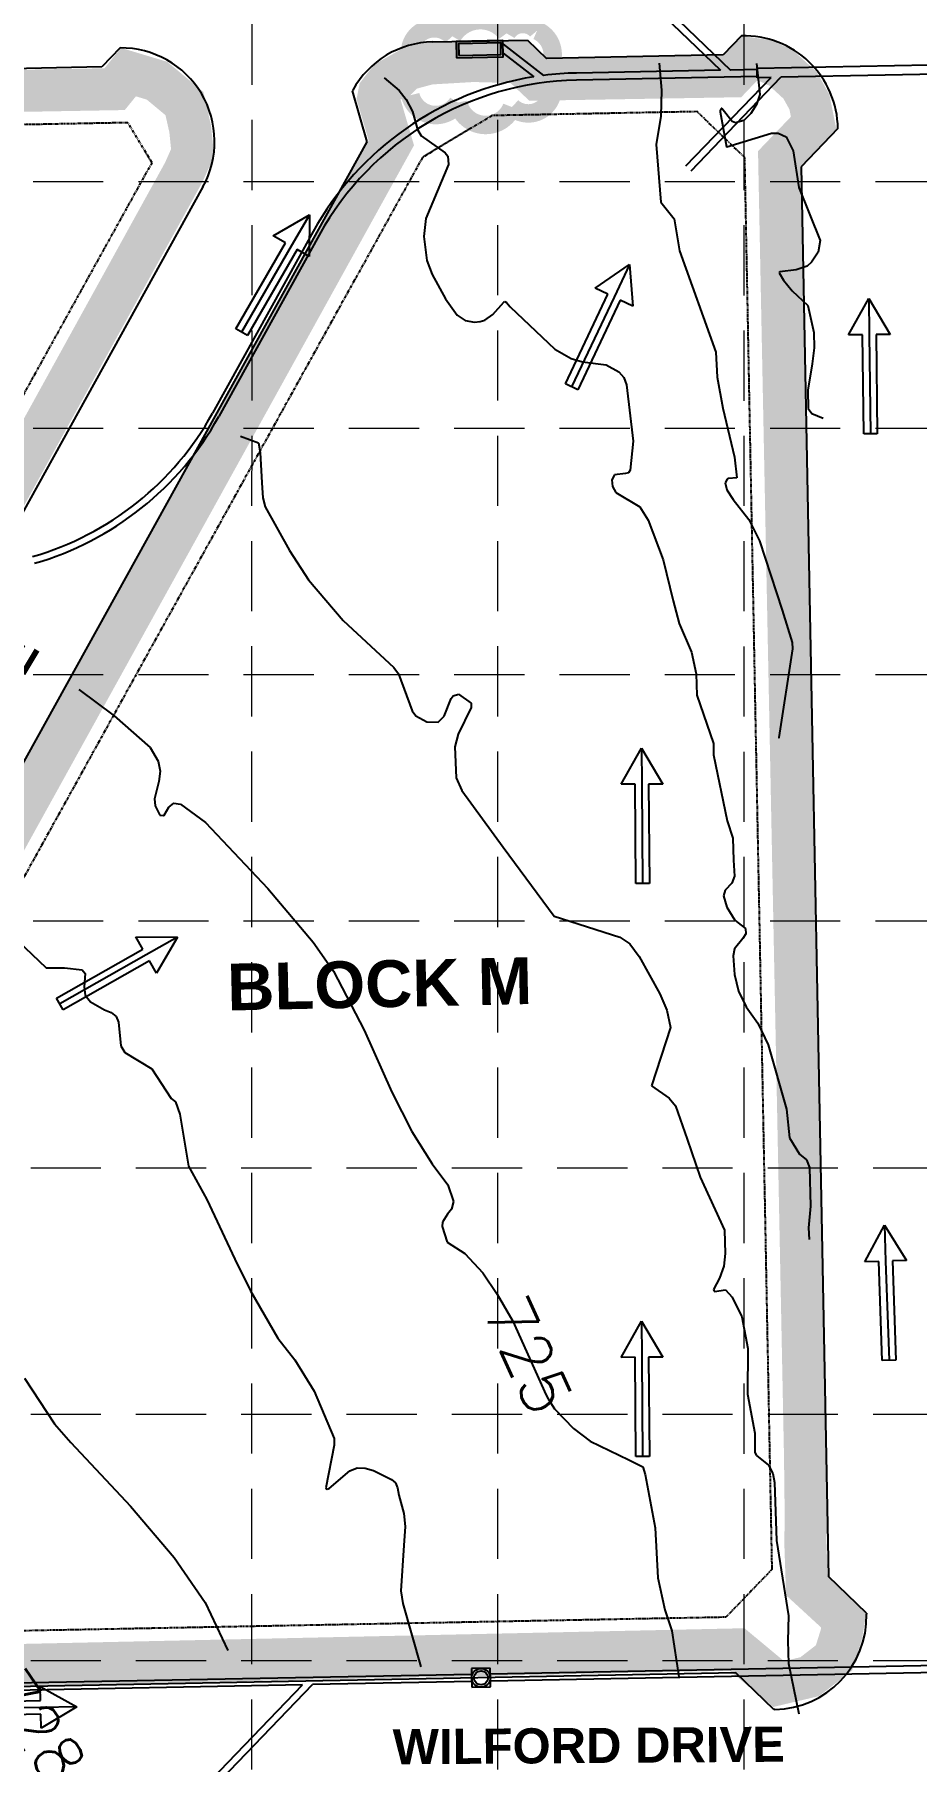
# Model space of a CAD drawing. Header units: inches. Extents: x 2520351 to 2523325, y 7106287 to 7111535.
# Drawn here: x 2521258.4 to 2521446.8, y 7106847.3 to 7107216.3 of the extents above; entities that cross this region are included whole.
import ezdxf
from ezdxf.enums import TextEntityAlignment as Align

# ---------------------------------------------------------------- set-up
doc = ezdxf.new("R2010")
doc.units = ezdxf.units.IN
doc.header["$MEASUREMENT"] = 0
for name, pattern in [('DASHED', [0.75, 0.5, -0.25]), ('HIDDEN', [0.375, 0.25, -0.125]), ('XSITE-SC2$0$PHANTOM2', [1.25, 0.625, -0.125, 0.125, -0.125, 0.125, -0.125])]:
    doc.linetypes.add(name, pattern=pattern)
for name, color, linetype in [('1 EROSION BLANKET', 84, 'Continuous'), ('CONTOURS', 35, 'Continuous'), ('GRID', 254, 'DASHED'), ('LEGEND', 7, 'Continuous'), ('STORM', 5, 'Continuous'), ('TITLE-TXT', 7, 'Continuous'), ('XDAM-sc2$0$ARROWSHADE', 9, 'Continuous'), ('XPAV-sc2$0$P-FOC', 11, 'Continuous'), ('XSITE-SC2$0$1-BLOCK-NUMBER', 251, 'Continuous'), ('XSITE-SC2$0$P-ROW-01', 3, 'XSITE-SC2$0$PHANTOM2')]:
    doc.layers.add(name, color=color, linetype=linetype)
doc.styles.get("Standard").update_dxf_attribs({"font": 'ARIALBD.TTF'})
doc.styles.add('STREET', font='ARIALBD.TTF', dxfattribs={"height": 15})
doc.styles.add('XTOPO-SC1-sec$0$L100', font='simplex', dxfattribs={"height": 10})

msp = doc.modelspace()

# ---------------------------------------------------------------- linework, layer by layer
for p, q in [((2521309.39, 7107173.33), (2521317.11, 7107177.77)), ((2521317.11, 7107177.77), (2521317.09, 7107168.87)), ((2521311.99, 7107171.83), (2521309.39, 7107173.33)), ((2521301.35, 7107153.47), (2521311.99, 7107171.83)), ((2521314.5, 7107170.37), (2521303.86, 7107152.02)), ((2521317.09, 7107168.87), (2521314.5, 7107170.37)), ((2521378.18, 7107162.12), (2521385.51, 7107167.18)), ((2521385.51, 7107167.18), (2521386.23, 7107158.31)), ((2521371.82, 7107141.66), (2521380.9, 7107160.83)), ((2521383.52, 7107159.59), (2521374.44, 7107140.42)), ((2521380.9, 7107160.83), (2521378.18, 7107162.12)), ((2521386.23, 7107158.31), (2521383.52, 7107159.59)), ((2521432.31, 7107152.16), (2521436.68, 7107159.92)), ((2521436.68, 7107159.92), (2521441.21, 7107152.26)), ((2521303.86, 7107152.02), (2521301.35, 7107153.47)), ((2521435.31, 7107152.19), (2521432.31, 7107152.16)), ((2521435.55, 7107130.98), (2521435.31, 7107152.19)), ((2521441.21, 7107152.26), (2521438.21, 7107152.23)), ((2521438.21, 7107152.23), (2521438.44, 7107131.01)), ((2521374.44, 7107140.42), (2521371.82, 7107141.66)), ((2521438.44, 7107131.01), (2521435.55, 7107130.98)), ((2521383.7, 7107056.12), (2521388.1, 7107063.86)), ((2521388.1, 7107063.86), (2521392.6, 7107056.18)), ((2521386.7, 7107056.14), (2521383.7, 7107056.12)), ((2521386.85, 7107034.93), (2521386.7, 7107056.14)), ((2521392.6, 7107056.18), (2521389.6, 7107056.16)), ((2521389.6, 7107056.16), (2521389.75, 7107034.95)), ((2521389.75, 7107034.95), (2521386.85, 7107034.93)), ((2521281.49, 7107020.91), (2521280.01, 7107023.52)), ((2521280.01, 7107023.52), (2521288.92, 7107023.45)), ((2521288.92, 7107023.45), (2521284.4, 7107015.78)), ((2521263.04, 7107010.45), (2521281.49, 7107020.91)), ((2521282.92, 7107018.39), (2521264.47, 7107007.93)), ((2521284.4, 7107015.78), (2521282.92, 7107018.39)), ((2521264.47, 7107007.93), (2521263.04, 7107010.45)), ((2521435.79, 7106954.09), (2521439.97, 7106961.95)), ((2521439.97, 7106961.95), (2521444.68, 7106954.4)), ((2521438.79, 7106954.19), (2521435.79, 7106954.09)), ((2521439.53, 7106932.99), (2521438.79, 7106954.19)), ((2521444.68, 7106954.4), (2521441.68, 7106954.29)), ((2521441.68, 7106954.29), (2521442.43, 7106933.09)), ((2521383.7, 7106933.66), (2521388.1, 7106941.4)), ((2521388.1, 7106941.4), (2521392.6, 7106933.73)), ((2521386.7, 7106933.69), (2521383.7, 7106933.66)), ((2521386.85, 7106912.47), (2521386.7, 7106933.69)), ((2521392.6, 7106933.73), (2521389.6, 7106933.71)), ((2521389.6, 7106933.71), (2521389.75, 7106912.49)), ((2521442.43, 7106933.09), (2521439.53, 7106932.99)), ((2521389.75, 7106912.49), (2521386.85, 7106912.47)), ((2521259.65, 7106860.32), (2521259.59, 7106863.32)), ((2521259.59, 7106863.32), (2521267.38, 7106859.01)), ((2521238.44, 7106859.94), (2521259.65, 7106860.32)), ((2521259.7, 7106857.42), (2521238.49, 7106857.04)), ((2521259.75, 7106854.42), (2521259.7, 7106857.42)), ((2521267.38, 7106859.01), (2521259.75, 7106854.42))]:
    msp.add_line(p, q)
at = {"layer": '1 EROSION BLANKET', "const_width": 9}
msp.add_lwpolyline([(2521172.26, 7106866.13), (2521408.5, 7106871.26), (2521417.38, 7106863.87), (2521424.03, 7106865.45), (2521429.21, 7106869.46), (2521430.8, 7106874.53), (2521431.32, 7106877.6), (2521423.4, 7106884.88), (2521423.08, 7106894.49), (2521423.19, 7106898.51), (2521423.03, 7106912.32), (2521417.51, 7107189.64), (2521424.87, 7107197.34), (2521423.97, 7107201.88), (2521421.99, 7107205.44), (2521417.95, 7107209.16), (2521414.58, 7107210.74), (2521411.09, 7107211.24), (2521407.43, 7107207.4), (2521365.87, 7107206.7), (2521361.92, 7107210.43), (2521352.08, 7107210.68), (2521342.68, 7107210.13), (2521338.49, 7107209), (2521333.96, 7107206.45), (2521332.05, 7107204), (2521331.81, 7107202.74), (2521334.61, 7107193.19), (2521162.98, 7106882.82)], dxfattribs=at)
msp.add_lwpolyline([(2521199.12, 7107203.31), (2521275.48, 7107204.65), (2521278.44, 7107208.29), (2521284.52, 7107206.47), (2521290.4, 7107201.58), (2521291.63, 7107196.16), (2521292.14, 7107191.1), (2521290.28, 7107186.93), (2521116.79, 7106872.27), (2521110.12, 7106862.04), (2521106.49, 7106859.16), (2521103.47, 7106857.8), (2521100.86, 7106857.3), (2521092.7, 7106864.64), (2521015.86, 7106863.21, -0.473455), (2520998.15, 7106876.45, -0.006828), (2521000.43, 7106888.98), (2521007.85, 7106905.78), (2521019.61, 7106927.85), (2521170.69, 7107191.22, -0.034561), (2521176.19, 7107199.46, -0.244189), (2521184.73, 7107203.43), (2521196.76, 7107203.35)], format="xyb", close=True, dxfattribs=at)
at = {"layer": 'CONTOURS'}
for p, q in [((2521391.86, 7107210.24, 722), (2521392.34, 7107204.43, 722)), ((2521333.06, 7107207.05, 723), (2521336.28, 7107204.4, 723)), ((2521412.68, 7107210.13, 721), (2521413.33, 7107203.5, 721)), ((2521336.28, 7107204.4, 723), (2521337.8, 7107202.47, 723)), ((2521392.34, 7107204.43, 722), (2521392.21, 7107198.88, 722)), ((2521413.33, 7107203.5, 721), (2521412.65, 7107201.38, 721)), ((2521337.8, 7107202.47, 723), (2521339.12, 7107199.9, 723)), ((2521339.12, 7107199.9, 723), (2521340.2, 7107196.01, 723)), ((2521405.08, 7107200.5, 721), (2521404.91, 7107200.08, 721)), ((2521404.91, 7107200.08, 721), (2521404.91, 7107199.82, 721)), ((2521404.91, 7107199.82, 721), (2521406.27, 7107192.35, 721)), ((2521405.15, 7107200.53, 721), (2521405.08, 7107200.5, 721)), ((2521405.23, 7107200.51, 721), (2521405.15, 7107200.53, 721)), ((2521407.47, 7107197.73, 721), (2521405.23, 7107200.51, 721)), ((2521411.43, 7107199.46, 721), (2521409.91, 7107197.97, 721)), ((2521412.65, 7107201.38, 721), (2521411.43, 7107199.46, 721)), ((2521340.2, 7107196.01, 723), (2521340.97, 7107194.66, 723)), ((2521392.21, 7107198.88, 722), (2521391.21, 7107192.85, 722)), ((2521408.19, 7107197.43, 721), (2521407.47, 7107197.73, 721)), ((2521409.91, 7107197.97, 721), (2521408.19, 7107197.43, 721)), ((2521340.97, 7107194.66, 723), (2521346.13, 7107191.03, 723)), ((2521391.21, 7107192.85, 722), (2521392.22, 7107180.54, 722)), ((2521406.27, 7107192.35, 721), (2521406.31, 7107192.33, 721)), ((2521406.31, 7107192.33, 721), (2521415.85, 7107195.24, 721)), ((2521415.85, 7107195.24, 721), (2521417.25, 7107195.26, 721)), ((2521417.25, 7107195.26, 721), (2521418.99, 7107194.44, 721)), ((2521418.99, 7107194.44, 721), (2521420.51, 7107191.46, 721)), ((2521346.83, 7107188.56, 723), (2521342.01, 7107177.02, 723)), ((2521346.13, 7107191.03, 723), (2521346.72, 7107190.32, 723)), ((2521346.72, 7107190.32, 723), (2521346.83, 7107188.56, 723)), ((2521420.51, 7107191.46, 721), (2521421.68, 7107183.61, 721)), ((2521421.68, 7107183.61, 721), (2521426.22, 7107172.31, 721)), ((2521342.01, 7107177.02, 723), (2521341.54, 7107173.2, 723)), ((2521392.22, 7107180.54, 722), (2521395.09, 7107176.91, 722)), ((2521395.09, 7107176.91, 722), (2521396.23, 7107170.09, 722)), ((2521341.54, 7107173.2, 723), (2521342.19, 7107168.03, 723)), ((2521396.23, 7107170.09, 722), (2521403.94, 7107148.48, 722)), ((2521425.84, 7107169.82, 721), (2521424.37, 7107167.65, 721)), ((2521426.22, 7107172.31, 721), (2521425.84, 7107169.82, 721)), ((2521342.19, 7107168.03, 723), (2521343.34, 7107165.05, 723)), ((2521421.11, 7107166.07, 721), (2521417.66, 7107165.63, 721)), ((2521423.46, 7107166.85, 721), (2521421.11, 7107166.07, 721)), ((2521424.37, 7107167.65, 721), (2521423.46, 7107166.85, 721)), ((2521343.34, 7107165.05, 723), (2521346.17, 7107159.83, 723)), ((2521417.66, 7107165.63, 721), (2521417.52, 7107165.41, 721)), ((2521417.52, 7107165.41, 721), (2521418.44, 7107163.81, 721)), ((2521418.44, 7107163.81, 721), (2521420.26, 7107161.56, 721)), ((2521346.17, 7107159.83, 723), (2521348.71, 7107156.37, 723)), ((2521356.3, 7107156.5, 723), (2521358.67, 7107159.11, 723)), ((2521358.67, 7107159.11, 723), (2521358.86, 7107159.29, 723)), ((2521358.86, 7107159.29, 723), (2521359.24, 7107159.06, 723)), ((2521359.24, 7107159.06, 723), (2521359.99, 7107158.17, 723)), ((2521420.26, 7107161.56, 721), (2521423.64, 7107158.45, 721)), ((2521348.71, 7107156.37, 723), (2521350.38, 7107155.22, 723)), ((2521350.38, 7107155.22, 723), (2521352.37, 7107154.84, 723)), ((2521352.37, 7107154.84, 723), (2521353.57, 7107154.99, 723)), ((2521353.57, 7107154.99, 723), (2521354.57, 7107155.29, 723)), ((2521354.57, 7107155.29, 723), (2521356.3, 7107156.5, 723)), ((2521359.99, 7107158.17, 723), (2521369.53, 7107149.09, 723)), ((2521423.64, 7107158.45, 721), (2521424.92, 7107152.67, 721)), ((2521424.92, 7107152.67, 721), (2521425, 7107149.41, 721)), ((2521369.53, 7107149.09, 723), (2521373.03, 7107147.08, 723)), ((2521403.94, 7107148.48, 722), (2521404.27, 7107143.1, 722)), ((2521425, 7107149.41, 721), (2521424.51, 7107145.93, 721)), ((2521373.03, 7107147.08, 723), (2521375.48, 7107146.36, 723)), ((2521375.48, 7107146.36, 723), (2521380.5, 7107145.77, 723)), ((2521380.5, 7107145.77, 723), (2521383.21, 7107144.28, 723)), ((2521383.21, 7107144.28, 723), (2521384.33, 7107143.06, 723)), ((2521424.51, 7107145.93, 721), (2521423.61, 7107140.3, 721)), ((2521384.33, 7107143.06, 723), (2521384.87, 7107141.49, 723)), ((2521384.87, 7107141.49, 723), (2521386.31, 7107129.42, 723)), ((2521404.27, 7107143.1, 722), (2521405.45, 7107136.51, 722)), ((2521423.61, 7107140.3, 721), (2521423.66, 7107136.41, 721)), ((2521405.45, 7107136.51, 722), (2521407.98, 7107125.99, 722)), ((2521423.66, 7107136.41, 721), (2521424.47, 7107135.33, 721)), ((2521424.47, 7107135.33, 721), (2521426.88, 7107134.32, 721)), ((2521302.36, 7107130.48, 724), (2521306.23, 7107129.08, 724)), ((2521306.23, 7107129.08, 724), (2521306.6, 7107127.02, 724)), ((2521386.31, 7107129.42, 723), (2521385.63, 7107123.27, 723)), ((2521306.6, 7107127.02, 724), (2521306.94, 7107120.55, 724)), ((2521407.98, 7107125.99, 722), (2521408.43, 7107121.62, 722)), ((2521382.3, 7107122.25, 723), (2521381.7, 7107121.19, 723)), ((2521384.63, 7107122.51, 723), (2521382.3, 7107122.25, 723)), ((2521385.28, 7107122.69, 723), (2521384.63, 7107122.51, 723)), ((2521385.63, 7107123.27, 723), (2521385.28, 7107122.69, 723)), ((2521408.43, 7107121.62, 722), (2521406.65, 7107121.48, 722)), ((2521306.94, 7107120.55, 724), (2521307.14, 7107117.36, 724)), ((2521381.7, 7107121.19, 723), (2521381.86, 7107119.76, 723)), ((2521381.86, 7107119.76, 723), (2521382.6, 7107118.46, 723)), ((2521382.6, 7107118.46, 723), (2521387.69, 7107115.38, 723)), ((2521406.38, 7107121.34, 722), (2521405.92, 7107120.52, 722)), ((2521405.92, 7107120.52, 722), (2521406.28, 7107119.04, 722)), ((2521406.28, 7107119.04, 722), (2521407.66, 7107116.97, 722)), ((2521406.65, 7107121.48, 722), (2521406.38, 7107121.34, 722)), ((2521307.14, 7107117.36, 724), (2521307.68, 7107115.42, 724)), ((2521307.68, 7107115.42, 724), (2521312.86, 7107106.08, 724)), ((2521387.69, 7107115.38, 723), (2521389.47, 7107112.59, 723)), ((2521407.66, 7107116.97, 722), (2521411.04, 7107112.69, 722)), ((2521389.47, 7107112.59, 723), (2521392.73, 7107104.07, 723)), ((2521411.04, 7107112.69, 722), (2521413.26, 7107108.12, 722)), ((2521413.26, 7107108.12, 722), (2521418.12, 7107093.3, 722)), ((2521312.86, 7107106.08, 724), (2521316.91, 7107099.79, 724)), ((2521392.73, 7107104.07, 723), (2521394.84, 7107095.33, 723)), ((2521316.91, 7107099.79, 724), (2521324.32, 7107091.13, 724)), ((2521394.84, 7107095.33, 723), (2521396.14, 7107090.45, 723)), ((2521418.12, 7107093.3, 722), (2521420.25, 7107086.42, 722)), ((2521324.32, 7107091.13, 724), (2521335.17, 7107081.08, 724)), ((2521396.14, 7107090.45, 723), (2521398.75, 7107084.37, 723)), ((2521420.35, 7107085.04, 722), (2521417.42, 7107066.1, 722)), ((2521420.25, 7107086.42, 722), (2521420.35, 7107085.04, 722)), ((2521335.17, 7107081.08, 724), (2521336.17, 7107079.7, 724)), ((2521398.75, 7107084.37, 723), (2521399.79, 7107079.73, 723)), ((2521336.17, 7107079.7, 724), (2521339.05, 7107071.79, 724)), ((2521399.79, 7107079.73, 723), (2521399.91, 7107075.17, 723)), ((2521267.84, 7107076.41, 725), (2521275.39, 7107070.75, 725)), ((2521345.87, 7107070.66, 724), (2521347.37, 7107074.45, 724)), ((2521347.37, 7107074.45, 724), (2521347.81, 7107075.03, 724)), ((2521347.81, 7107075.03, 724), (2521348.94, 7107075.39, 724)), ((2521348.94, 7107075.39, 724), (2521351.66, 7107073.48, 724)), ((2521399.91, 7107075.17, 723), (2521403.45, 7107064.83, 723)), ((2521275.39, 7107070.75, 725), (2521283.1, 7107063.97, 725)), ((2521339.05, 7107071.79, 724), (2521339.87, 7107070.78, 724)), ((2521339.87, 7107070.78, 724), (2521342.17, 7107069.46, 724)), ((2521344.61, 7107069.37, 724), (2521345.87, 7107070.66, 724)), ((2521351.7, 7107072.56, 724), (2521348.88, 7107066.81, 724)), ((2521351.66, 7107073.48, 724), (2521351.7, 7107072.56, 724)), ((2521342.17, 7107069.46, 724), (2521344.61, 7107069.37, 724)), ((2521348.88, 7107066.81, 724), (2521348.16, 7107064.11, 724)), ((2521283.1, 7107063.97, 725), (2521284.77, 7107061.09, 725)), ((2521348.16, 7107064.11, 724), (2521348.46, 7107057.49, 724)), ((2521403.45, 7107064.83, 723), (2521403.46, 7107062.42, 723)), ((2521417.42, 7107066.1, 722), (2521417.45, 7107066.05, 722)), ((2521417.45, 7107066.05, 722), (2521417.49, 7107066, 722)), ((2521284.77, 7107061.09, 725), (2521285.18, 7107058.92, 725)), ((2521285.18, 7107058.92, 725), (2521284.93, 7107056.72, 725)), ((2521403.46, 7107062.42, 723), (2521406.37, 7107048.33, 723)), ((2521284.93, 7107056.72, 725), (2521284.02, 7107052.99, 725)), ((2521348.46, 7107057.49, 724), (2521349.7, 7107054.78, 724)), ((2521284.02, 7107052.99, 725), (2521284.15, 7107051.53, 725)), ((2521284.15, 7107051.53, 725), (2521285.15, 7107049.55, 725)), ((2521287.04, 7107051.2, 725), (2521288.13, 7107052.11, 725)), ((2521288.13, 7107052.11, 725), (2521289.55, 7107051.9, 725)), ((2521289.55, 7107051.9, 725), (2521294.87, 7107047.93, 725)), ((2521349.7, 7107054.78, 724), (2521358.48, 7107042.67, 724)), ((2521285.15, 7107049.55, 725), (2521285.87, 7107049.47, 725)), ((2521285.87, 7107049.47, 725), (2521286.1, 7107049.56, 725)), ((2521286.1, 7107049.56, 725), (2521287.04, 7107051.2, 725)), ((2521294.87, 7107047.93, 725), (2521308.21, 7107033.89, 725)), ((2521406.37, 7107048.33, 723), (2521407.61, 7107044.58, 723)), ((2521407.61, 7107044.58, 723), (2521407.7, 7107039.88, 723)), ((2521358.48, 7107042.67, 724), (2521369.44, 7107027.94, 724)), ((2521407.7, 7107039.88, 723), (2521407.92, 7107036.52, 723)), ((2521308.21, 7107033.89, 725), (2521317.94, 7107022.36, 725)), ((2521405.95, 7107033.51, 723), (2521405.63, 7107032.28, 723)), ((2521407.36, 7107035.02, 723), (2521405.95, 7107033.51, 723)), ((2521407.92, 7107036.52, 723), (2521407.36, 7107035.02, 723)), ((2521405.63, 7107032.28, 723), (2521406.28, 7107029.88, 723)), ((2521406.28, 7107029.88, 723), (2521407.99, 7107027.09, 723)), ((2521369.44, 7107027.94, 724), (2521383.47, 7107023.46, 724)), ((2521407.99, 7107027.09, 723), (2521408.72, 7107026.54, 723)), ((2521408.72, 7107026.54, 723), (2521410.28, 7107025.34, 723)), ((2521251.75, 7107025.62, 726), (2521260.85, 7107016.91, 726)), ((2521317.94, 7107022.36, 725), (2521322.25, 7107016.22, 725)), ((2521383.47, 7107023.46, 724), (2521385.55, 7107022.04, 724)), ((2521385.55, 7107022.04, 724), (2521387.6, 7107019.31, 724)), ((2521409.76, 7107023.18, 723), (2521407.96, 7107020.99, 723)), ((2521410.36, 7107024.2, 723), (2521409.76, 7107023.18, 723)), ((2521410.28, 7107025.34, 723), (2521410.36, 7107024.2, 723)), ((2521387.6, 7107019.31, 724), (2521391.99, 7107011.32, 724)), ((2521407.96, 7107020.99, 723), (2521407.64, 7107019.49, 723)), ((2521407.64, 7107019.49, 723), (2521407.93, 7107015.47, 723)), ((2521260.85, 7107016.91, 726), (2521264.77, 7107016.87, 726)), ((2521264.77, 7107016.87, 726), (2521268.56, 7107016.48, 726)), ((2521268.56, 7107016.48, 726), (2521269.17, 7107015.72, 726)), ((2521269.17, 7107015.72, 726), (2521269.01, 7107012.82, 726)), ((2521322.25, 7107016.22, 725), (2521328.79, 7107003.57, 725)), ((2521407.93, 7107015.47, 723), (2521408.83, 7107011.94, 723)), ((2521269.01, 7107012.82, 726), (2521269.21, 7107011.04, 726)), ((2521269.21, 7107011.04, 726), (2521270.35, 7107009.66, 726)), ((2521391.99, 7107011.32, 724), (2521393.46, 7107007.85, 724)), ((2521408.83, 7107011.94, 723), (2521410.43, 7107008.55, 723)), ((2521270.35, 7107009.66, 726), (2521273.34, 7107007.95, 726)), ((2521273.34, 7107007.95, 726), (2521274.74, 7107007.37, 726)), ((2521274.74, 7107007.37, 726), (2521275.81, 7107006.53, 726)), ((2521393.46, 7107007.85, 724), (2521394.29, 7107004.17, 724)), ((2521410.43, 7107008.55, 723), (2521412.91, 7107005.07, 723)), ((2521275.81, 7107006.53, 726), (2521276.3, 7107005.26, 726)), ((2521276.3, 7107005.26, 726), (2521276.8, 7107000.25, 726)), ((2521328.79, 7107003.57, 725), (2521334.75, 7106990.33, 725)), ((2521394.29, 7107004.17, 724), (2521390.23, 7106991.7, 724)), ((2521412.91, 7107005.07, 723), (2521415.17, 7107000.48, 723)), ((2521276.8, 7107000.25, 726), (2521277.68, 7106998.8, 726)), ((2521415.17, 7107000.48, 723), (2521419.06, 7106986.67, 723)), ((2521277.68, 7106998.8, 726), (2521283.42, 7106995.29, 726)), ((2521283.42, 7106995.29, 726), (2521287.59, 7106989, 726)), ((2521287.59, 7106989, 726), (2521288.52, 7106988.27, 726)), ((2521334.75, 7106990.33, 725), (2521338.96, 7106981.9, 725)), ((2521390.23, 7106991.7, 724), (2521394.02, 7106989.05, 724)), ((2521394.02, 7106989.05, 724), (2521395.34, 7106987.45, 724)), ((2521288.52, 7106988.27, 726), (2521289.44, 7106985.62, 726)), ((2521289.44, 7106985.62, 726), (2521291.24, 7106974.54, 726)), ((2521395.34, 7106987.45, 724), (2521397.84, 7106980.28, 724)), ((2521419.06, 7106986.67, 723), (2521419.71, 7106980.58, 723)), ((2521338.96, 7106981.9, 725), (2521343.32, 7106975.04, 725)), ((2521397.84, 7106980.28, 724), (2521400.59, 7106972.2, 724)), ((2521419.71, 7106980.58, 723), (2521421.86, 7106977.09, 723)), ((2521291.24, 7106974.54, 726), (2521295.17, 7106967.37, 726)), ((2521343.32, 7106975.04, 725), (2521346.67, 7106970.53, 725)), ((2521421.86, 7106977.09, 723), (2521423.31, 7106975.87, 723)), ((2521423.31, 7106975.87, 723), (2521423.99, 7106974.21, 723)), ((2521423.99, 7106974.21, 723), (2521424.2, 7106966.01, 723)), ((2521346.67, 7106970.53, 725), (2521347.93, 7106966.98, 725)), ((2521400.59, 7106972.2, 724), (2521405.83, 7106960.85, 724)), ((2521295.17, 7106967.37, 726), (2521301.16, 7106954.66, 726)), ((2521347.93, 7106966.98, 725), (2521347.48, 7106965.33, 725)), ((2521346.63, 7106964.24, 725), (2521345.56, 7106962.54, 725)), ((2521347.48, 7106965.33, 725), (2521346.63, 7106964.24, 725)), ((2521424.2, 7106966.01, 723), (2521423.78, 7106961.37, 723)), ((2521345.56, 7106962.54, 725), (2521345.46, 7106961.65, 725)), ((2521345.46, 7106961.65, 725), (2521346.54, 7106958.26, 725)), ((2521405.83, 7106960.85, 724), (2521405.97, 7106955.87, 724)), ((2521423.78, 7106961.37, 723), (2521423.93, 7106958.85, 723)), ((2521346.54, 7106958.26, 725), (2521350.31, 7106955.85, 725)), ((2521350.31, 7106955.85, 725), (2521354.15, 7106951.72, 725)), ((2521405.97, 7106955.87, 724), (2521405.68, 7106953.17, 724)), ((2521301.16, 7106954.66, 726), (2521304.49, 7106947.88, 726)), ((2521405.68, 7106953.17, 724), (2521404.71, 7106950.63, 724)), ((2521354.15, 7106951.72, 725), (2521357.24, 7106947.2, 725)), ((2521404.71, 7106950.63, 724), (2521403.45, 7106948.17, 724)), ((2521403.45, 7106948.17, 724), (2521403.6, 7106947.83, 724)), ((2521304.49, 7106947.88, 726), (2521310.35, 7106937.8, 726)), ((2521357.24, 7106947.2, 725), (2521360.59, 7106941.39, 725)), ((2521403.6, 7106947.83, 724), (2521403.68, 7106947.78, 724)), ((2521403.68, 7106947.78, 724), (2521406, 7106948.12, 724)), ((2521406, 7106948.12, 724), (2521407.46, 7106946.57, 724)), ((2521407.46, 7106946.57, 724), (2521409.53, 7106942.36, 724)), ((2521360.59, 7106941.39, 725), (2521367.73, 7106925.58, 725)), ((2521409.53, 7106942.36, 724), (2521410.82, 7106935.55, 724)), ((2521310.35, 7106937.8, 726), (2521314.01, 7106933.11, 726)), ((2521410.82, 7106935.55, 724), (2521410.72, 7106925.83, 724)), ((2521314.01, 7106933.11, 726), (2521318.16, 7106926.45, 726)), ((2521256.25, 7106929.26, 727), (2521262.66, 7106919.47, 727)), ((2521318.16, 7106926.45, 726), (2521322.38, 7106916.37, 726)), ((2521367.73, 7106925.58, 725), (2521368.12, 7106924.83, 725)), ((2521368.12, 7106924.83, 725), (2521369.46, 7106922.66, 725)), ((2521369.46, 7106922.66, 725), (2521373.51, 7106918.44, 725)), ((2521410.72, 7106925.83, 724), (2521412.3, 7106917.48, 724)), ((2521262.66, 7106919.47, 727), (2521266.13, 7106915.48, 727)), ((2521266.13, 7106915.48, 727), (2521278.89, 7106901.85, 727)), ((2521322.38, 7106916.37, 726), (2521322.41, 7106914.93, 726)), ((2521373.51, 7106918.44, 725), (2521377.07, 7106915.79, 725)), ((2521377.07, 7106915.79, 725), (2521385.38, 7106911.8, 725)), ((2521412.3, 7106917.48, 724), (2521412.32, 7106913.32, 724)), ((2521322.41, 7106914.93, 726), (2521320.61, 7106905.77, 726)), ((2521385.38, 7106911.8, 725), (2521388.35, 7106910.27, 725)), ((2521412.32, 7106913.32, 724), (2521412.67, 7106912.67, 724)), ((2521412.67, 7106912.67, 724), (2521415.21, 7106910.62, 724)), ((2521321.35, 7106905.63, 726), (2521325.73, 7106909.45, 726)), ((2521325.73, 7106909.45, 726), (2521327.33, 7106910.04, 726)), ((2521327.33, 7106910.04, 726), (2521329.04, 7106909.99, 726)), ((2521329.04, 7106909.99, 726), (2521330.81, 7106909.5, 726)), ((2521330.81, 7106909.5, 726), (2521334.65, 7106907.59, 726)), ((2521334.65, 7106907.59, 726), (2521335.52, 7106906.84, 726)), ((2521388.35, 7106910.27, 725), (2521388.85, 7106908.64, 725)), ((2521388.85, 7106908.64, 725), (2521390.98, 7106897.25, 725)), ((2521415.21, 7106910.62, 724), (2521416.16, 7106908.87, 724)), ((2521416.16, 7106908.87, 724), (2521416.51, 7106906.91, 724)), ((2521320.61, 7106905.77, 726), (2521320.71, 7106905.57, 726)), ((2521320.71, 7106905.57, 726), (2521320.89, 7106905.51, 726)), ((2521320.89, 7106905.51, 726), (2521321.35, 7106905.63, 726)), ((2521335.52, 7106906.84, 726), (2521335.96, 7106905.77, 726)), ((2521335.96, 7106905.77, 726), (2521336.24, 7106904.25, 726)), ((2521336.24, 7106904.25, 726), (2521337.27, 7106900.34, 726)), ((2521416.51, 7106906.91, 724), (2521416.94, 7106894.53, 724)), ((2521278.89, 7106901.85, 727), (2521288.21, 7106890.91, 727)), ((2521337.27, 7106900.34, 726), (2521337.54, 7106897.51, 726)), ((2521337.54, 7106897.51, 726), (2521337.26, 7106893.49, 726)), ((2521390.98, 7106897.25, 725), (2521391.54, 7106886.55, 725)), ((2521337.26, 7106893.49, 726), (2521336.66, 7106883.79, 726)), ((2521416.94, 7106894.53, 724), (2521419.48, 7106878.41, 724)), ((2521288.21, 7106890.91, 727), (2521294.84, 7106881.26, 727)), ((2521391.54, 7106886.55, 725), (2521393.07, 7106879.76, 725)), ((2521336.66, 7106883.79, 726), (2521337.09, 7106881.06, 726)), ((2521294.84, 7106881.26, 727), (2521299.64, 7106871.03, 727)), ((2521337.09, 7106881.06, 726), (2521340.95, 7106867.52, 726)), ((2521393.07, 7106879.76, 725), (2521394.56, 7106875.22, 725)), ((2521419.48, 7106878.41, 724), (2521419.31, 7106873.13, 724)), ((2521394.56, 7106875.22, 725), (2521396.04, 7106865.42, 725)), ((2521419.31, 7106873.13, 724), (2521419.5, 7106868.27, 724)), ((2521419.5, 7106868.27, 724), (2521421.73, 7106857.53, 724))]:
    msp.add_line(p, q, dxfattribs=at)
at = {"layer": 'GRID', "color": 252, "linetype": 'HIDDEN', "lineweight": 0, "ltscale": 60}
for p, q in [((2521357.4, 7106553.1), (2521357.4, 7109606.44)), ((2521410.04, 7106553.09), (2521410.04, 7109606.44)), ((2521304.78, 7106553.1), (2521305.1, 7109604.25)), ((2520673.05, 7107184.89), (2522673.45, 7107184.89)), ((2520673.05, 7107132.25), (2522673.45, 7107132.25)), ((2520673.05, 7107079.61), (2522673.45, 7107079.61)), ((2520673.05, 7107026.97), (2522673.45, 7107026.97)), ((2520672.55, 7106974.15), (2522672.95, 7106974.15)), ((2520672.55, 7106921.51), (2522672.95, 7106921.51)), ((2520672.55, 7106868.87), (2522672.95, 7106868.87))]:
    msp.add_line(p, q, dxfattribs=at)
at = {"layer": 'LEGEND', "color": 170, "ltscale": 100, "const_width": 3.95}
msp.add_lwpolyline([(2521347.65, 7107215.94, 0.520567), (2521347.65, 7107215.94, 0.765195), (2521338.72, 7107211.44, 0.417879), (2521338.67, 7107203.35, 0.6649), (2521348.87, 7107201.79, 0.744833), (2521360.39, 7107200.83, 0.975642), (2521367.56, 7107208.24, 0.520567), (2521365.77, 7107217.16, 0.520567), (2521359.23, 7107216.57, 0.540264), (2521347.65, 7107215.94)], format="xyb", close=True, dxfattribs=at)
at = {"layer": 'STORM', "color": 5}
for p, q in [((2521412.82, 7107207.35), (2521374.19, 7107206.6)), ((2521317.91, 7107174.21), (2521296.43, 7107135.42)), ((2521319.22, 7107173.49), (2521297.74, 7107134.69))]:
    msp.add_line(p, q, dxfattribs=at)
at = {"layer": 'STORM', "color": 5, "ltscale": 0.25}
for p, q in [((2521642.53, 7106871.54), (2521355.77, 7106865.99)), ((2521642.56, 7106870.04), (2521355.8, 7106864.49)), ((2521351.77, 7106865.92), (2521048.39, 7106860.05)), ((2521315.63, 7106863.72), (2521048.42, 7106858.55)), ((2521351.8, 7106864.42), (2521317.76, 7106863.76))]:
    msp.add_line(p, q, dxfattribs=at)
at = {"layer": 'STORM', "color": 5, "flags": 128}
for points in [[(2521379.25, 7107233.45), (2521404.98, 7107208.69)], [(2521381.37, 7107233.49), (2521407.1, 7107208.73)], [(2521358.49, 7107214.24), (2521367.16, 7107207.59)], [(2521358.53, 7107212.32), (2521365.08, 7107207.29)], [(2521596.19, 7107212.64), (2521412.78, 7107209.09)], [(2521596.22, 7107210.64), (2521417.88, 7107207.19)], [(2521397.58, 7107188.26), (2521415.76, 7107207.15)], [(2521398.66, 7107187.22), (2521417.88, 7107207.19)], [(2521412.79, 7107208.85), (2521407.1, 7107208.73)], [(2521412.82, 7107207.1), (2521412.78, 7107209.09)], [(2521415.76, 7107207.15), (2521412.82, 7107207.1)]]:
    msp.add_lwpolyline(points, dxfattribs=at)
at = {"layer": 'STORM', "color": 5}
for points in [[(2521348.54, 7107211.35), (2521358.54, 7107211.55), (2521358.47, 7107215.05), (2521348.48, 7107214.85)], [(2521348.54, 7107211.35), (2521358.54, 7107211.55), (2521358.47, 7107215.05), (2521348.48, 7107214.85)], [(2521349.03, 7107211.86), (2521358.03, 7107212.04), (2521357.98, 7107214.54), (2521348.99, 7107214.36)]]:
    msp.add_lwpolyline(points, close=True, dxfattribs=at)
at = {"layer": 'STORM', "color": 5, "flags": 128}
msp.add_lwpolyline([(2521404.98, 7107208.69), (2521374.16, 7107208.1, 0.026703), (2521367.16, 7107207.59)], format="xyb", dxfattribs=at)
at = {"layer": 'STORM', "color": 5, "ltscale": 0.25}
for points in [[(2521355.74, 7106867.24), (2521351.74, 7106867.17)], [(2521351.74, 7106867.17), (2521351.82, 7106863.17)], [(2521355.82, 7106863.24), (2521355.74, 7106867.24)], [(2521290.88, 7106837.98), (2521315.63, 7106863.72)], [(2521293, 7106838.02), (2521317.76, 7106863.76)], [(2521351.82, 7106863.17), (2521355.82, 7106863.24)]]:
    msp.add_lwpolyline(points, dxfattribs=at)
for radius in [2, 1.5]:
    msp.add_circle((2521353.78, 7106865.2), radius, dxfattribs=at)
at = {"layer": 'STORM', "color": 5}
for centre, radius, start, end in [((2521375.43, 7107142.36), 65.75, 99.0549, 151.0221), ((2521375.43, 7107142.36), 64.25, 91.1083, 151.0221), ((2521240.22, 7107166.55), 64.25, 286.0221, 331.0221), ((2521240.22, 7107166.55), 65.75, 286.0221, 331.0221)]:
    msp.add_arc(centre, radius, start, end, dxfattribs=at)
at = {"layer": 'XDAM-sc2$0$ARROWSHADE'}
for p, q in [((2521317.11, 7107177.77), (2521313.24, 7107171.1)), ((2521313.24, 7107171.1), (2521302.6, 7107152.75)), ((2521385.51, 7107167.18), (2521382.21, 7107160.21)), ((2521382.21, 7107160.21), (2521373.13, 7107141.04)), ((2521436.68, 7107159.92), (2521436.76, 7107152.21)), ((2521436.76, 7107152.21), (2521436.99, 7107131)), ((2521388.1, 7107063.86), (2521388.15, 7107056.15)), ((2521388.15, 7107056.15), (2521388.3, 7107034.94)), ((2521288.92, 7107023.45), (2521282.21, 7107019.65)), ((2521282.21, 7107019.65), (2521263.75, 7107009.19)), ((2521439.97, 7106961.95), (2521440.24, 7106954.24)), ((2521440.24, 7106954.24), (2521440.98, 7106933.04)), ((2521388.1, 7106941.4), (2521388.15, 7106933.7)), ((2521388.15, 7106933.7), (2521388.3, 7106912.48)), ((2521259.67, 7106858.87), (2521238.46, 7106858.49)), ((2521267.38, 7106859.01), (2521259.67, 7106858.87))]:
    msp.add_line(p, q, dxfattribs=at)
at = {"layer": 'XPAV-sc2$0$P-FOC', "color": 7}
for p, q in [((2521343.48, 7107214.76), (2521363.68, 7107215.15)), ((2521363.68, 7107215.15), (2521367.76, 7107211.22)), ((2521409.45, 7107216.04), (2521405.52, 7107211.96)), ((2521276.64, 7107213.46), (2521272.72, 7107209.39)), ((2521405.52, 7107211.96), (2521367.76, 7107211.22)), ((2521272.72, 7107209.39), (2521184.53, 7107207.68)), ((2521326.37, 7107204.45), (2521326.27, 7107204.27)), ((2521326.27, 7107204.27), (2521329.39, 7107193.39)), ((2521430.04, 7107196.22), (2521422.19, 7107188.07)), ((2521329.39, 7107193.39), (2521159.47, 7106886.57)), ((2521422.19, 7107188.07), (2521428.02, 7106886.85)), ((2521294.34, 7107183.77), (2521116.47, 7106862.59)), ((2521436.17, 7106879.01), (2521428.02, 7106886.85)), ((2521436.17, 7106879.01), (2521436.18, 7106878.8)), ((2521408.21, 7106866.26), (2521174.43, 7106861.73)), ((2521416.36, 7106858.41), (2521408.21, 7106866.26)), ((2521416.57, 7106858.42), (2521416.36, 7106858.41))]:
    msp.add_line(p, q, dxfattribs=at)
for centre, start, end in [((2521343.86, 7107194.76), 91.1083, 151.0221), ((2521410.04, 7107196.04), 0.5119, 91.7047), ((2521276.85, 7107193.46), 331.0221, 90.5766), ((2521416.18, 7106878.41), 271.1083, 1.1083)]:
    msp.add_arc(centre, 20, start, end, dxfattribs=at)
at = {"layer": 'XSITE-SC2$0$P-ROW-01', "color": 7}
for p, q in [((2521399.96, 7107199.85), (2521356.1, 7107199)), ((2521399.96, 7107199.85), (2521356.1, 7107199)), ((2521399.96, 7107199.85), (2521356.1, 7107199)), ((2521399.96, 7107199.85), (2521356.1, 7107199)), ((2521410.15, 7107190.04), (2521399.96, 7107199.85)), ((2521410.15, 7107190.04), (2521399.96, 7107199.85)), ((2521410.15, 7107190.04), (2521399.96, 7107199.85)), ((2521410.15, 7107190.04), (2521399.96, 7107199.85)), ((2521278.33, 7107197.49), (2521187.09, 7107195.73)), ((2521278.33, 7107197.49), (2521187.09, 7107195.73)), ((2521278.33, 7107197.49), (2521187.09, 7107195.73)), ((2521278.33, 7107197.49), (2521187.09, 7107195.73)), ((2521283.48, 7107188.94), (2521278.33, 7107197.49)), ((2521283.48, 7107188.94), (2521278.33, 7107197.49)), ((2521283.48, 7107188.94), (2521278.33, 7107197.49)), ((2521283.48, 7107188.94), (2521278.33, 7107197.49)), ((2521356.1, 7107199), (2521341.26, 7107190.06)), ((2521356.1, 7107199), (2521341.26, 7107190.06)), ((2521356.1, 7107199), (2521341.26, 7107190.06)), ((2521356.1, 7107199), (2521341.26, 7107190.06)), ((2521113.06, 7106881.2), (2521283.48, 7107188.94)), ((2521113.06, 7106881.2), (2521283.48, 7107188.94)), ((2521113.06, 7106881.2), (2521283.48, 7107188.94)), ((2521113.06, 7106881.2), (2521283.48, 7107188.94)), ((2521341.26, 7107190.06), (2521170.83, 7106882.32)), ((2521341.26, 7107190.06), (2521170.83, 7106882.32)), ((2521341.26, 7107190.06), (2521170.83, 7106882.32)), ((2521341.26, 7107190.06), (2521170.83, 7106882.32)), ((2521415.99, 7106888.41), (2521410.15, 7107190.04)), ((2521415.99, 7106888.41), (2521410.15, 7107190.04)), ((2521415.99, 7106888.41), (2521410.15, 7107190.04)), ((2521415.99, 7106888.41), (2521410.15, 7107190.04)), ((2521415.99, 7106888.41), (2521406.18, 7106878.22)), ((2521415.99, 7106888.41), (2521406.18, 7106878.22)), ((2521415.99, 7106888.41), (2521406.18, 7106878.22)), ((2521415.99, 7106888.41), (2521406.18, 7106878.22)), ((2521175.99, 7106873.77), (2521406.18, 7106878.22)), ((2521175.99, 7106873.77), (2521406.18, 7106878.22)), ((2521175.99, 7106873.77), (2521406.18, 7106878.22)), ((2521175.99, 7106873.77), (2521406.18, 7106878.22))]:
    msp.add_line(p, q, dxfattribs=at)

# ---------------------------------------------------------------- texts
at = {"layer": 'CONTOURS', "style": 'XTOPO-SC1-sec$0$L100'}
for s, rotation, p in [('725', 294.3045, (2521353.99, 7106943.85, 725)), ('728', 304.0705, (2521247.36, 7106862.69, 728))]:
    msp.add_text(s, height=10, rotation=rotation, dxfattribs=at).set_placement(p)
at = {"layer": 'TITLE-TXT', "style": 'STREET'}
for s, rotation, p in [('STRAY CREEK LANE', 58.9315, (2521204.66, 7106993.59)), ('WILFORD DRIVE', 0.3896, (2521334.94, 7106846.71))]:
    msp.add_text(s, height=7.5, rotation=rotation, dxfattribs=at).set_placement(p)
at = {"layer": 'XSITE-SC2$0$1-BLOCK-NUMBER'}
msp.add_text('BLOCK M', height=10, rotation=1.2402, dxfattribs=at).set_placement((2521332.11, 7107013.48), align=Align.MIDDLE_CENTER)

doc.saveas('drawing.dxf')
